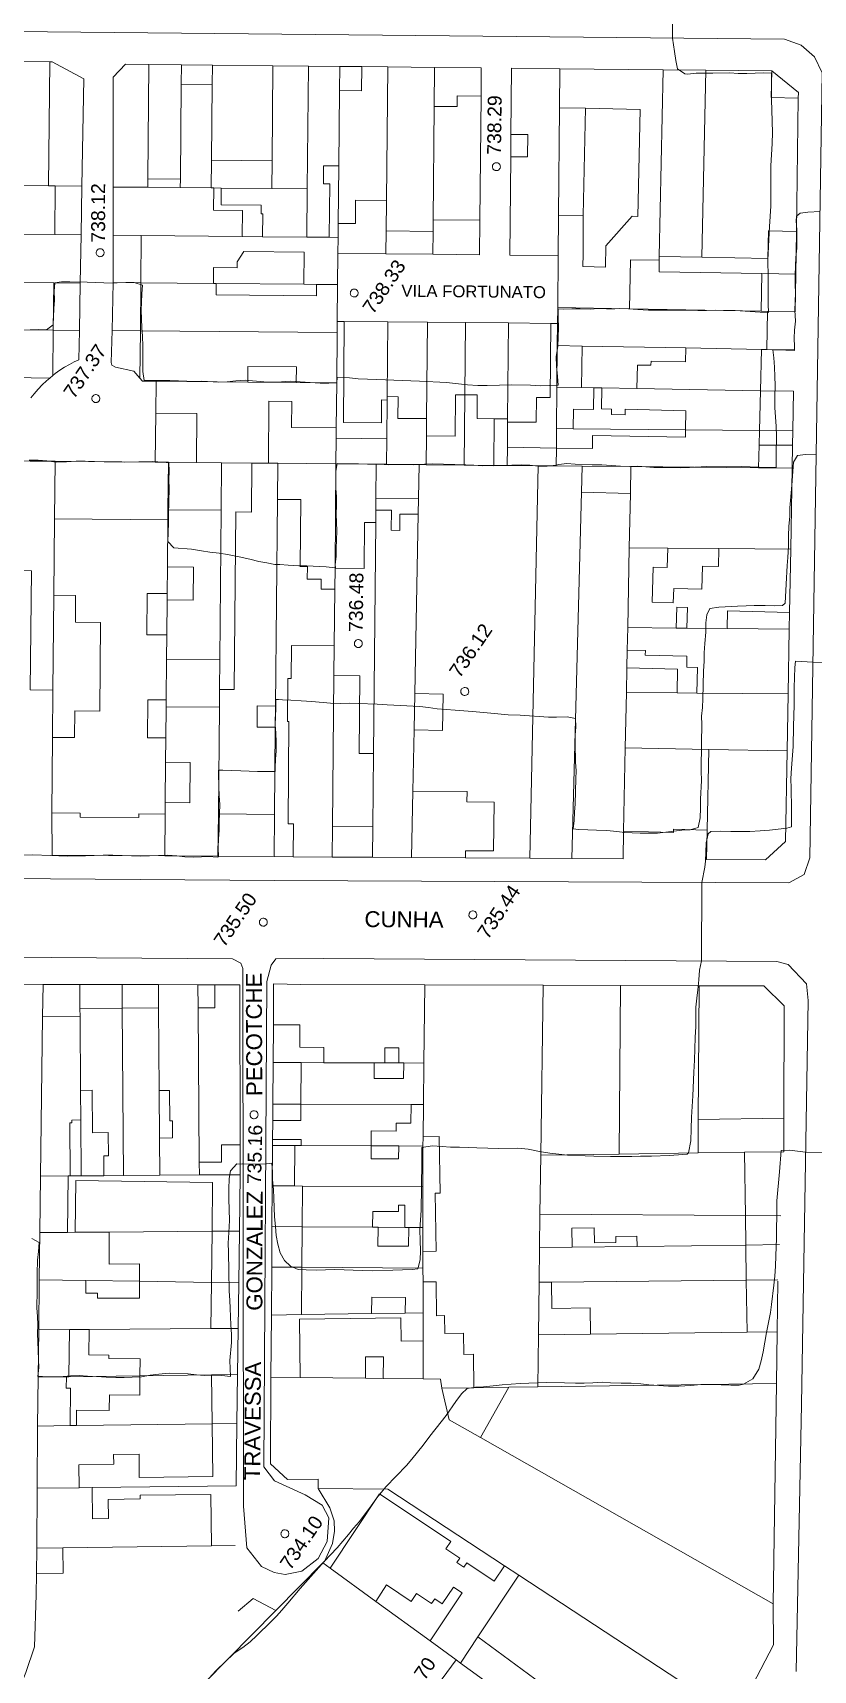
# Model space of a CAD drawing. Header units: metres. Extents: x 325024 to 7190115, y 7391967 to 10157759.
# Drawn here: x 326296.8 to 326394.9, y 7392926.1 to 7393131.9 of the extents above; entities that cross this region are included whole.
import ezdxf
from ezdxf.enums import TextEntityAlignment as Align

# ---------------------------------------------------------------- set-up
doc = ezdxf.new("R2010")
doc.units = ezdxf.units.M
doc.layers.get('0').update_dxf_attribs({"lineweight": 18})
for name, color, linetype, lineweight in [('100_SIST_VIARIO_MEIO_FIO', 1, 'Continuous', 18), ('144_P_DUPLA_ASF_TOP', 7, 'Continuous', 18), ('160_P_SIMP_ASF_TOP', 7, 'Continuous', 18), ('206_MURO_E_MURO_ARRIMO', 7, 'Continuous', 18), ('214_PROJ_BEIRAL_EDIF', 10, 'Continuous', 18), ('600_CURVA_MESTRA', 14, 'Continuous', 18), ('604_CURVA_INTERM', 7, 'Continuous', 18), ('606_PTO_COTADO', 7, 'Continuous', 18), ('608_PTO_COTADO_INTERVIA', 1, 'Continuous', 18), ('624_SEGM_CURVA_MESTRA', 14, 'Continuous', 18)]:
    doc.layers.add(name, color=color, linetype=linetype, lineweight=lineweight)
doc.styles.add('Style-Arial', font='arial.ttf', dxfattribs={"height": 1.75})

# ---------------------------------------------------------------- blocks, each defined once
blk = doc.blocks.new('SP09')
at = {"color": 0, "linetype": 'Continuous'}
blk.add_lwpolyline([(-0.03, -0.51), (-0.14, -0.49), (-0.24, -0.46), (-0.31, -0.42), (-0.35, -0.39), (-0.42, -0.31), (-0.47, -0.24), (-0.51, -0.15), (-0.52, -0.09), (-0.52, 0.03), (-0.51, 0.11), (-0.48, 0.2), (-0.44, 0.27), (-0.4, 0.33), (-0.32, 0.39), (-0.23, 0.44), (-0.15, 0.48), (-0.1, 0.48), (-0.03, 0.48), (0.08, 0.48), (0.19, 0.44), (0.27, 0.4), (0.35, 0.32), (0.41, 0.23), (0.46, 0.11), (0.48, 0.03), (0.48, -0.03), (0.47, -0.08), (0.44, -0.21), (0.38, -0.3), (0.31, -0.38), (0.23, -0.44), (0.1, -0.49), (0.02, -0.51)], close=True, dxfattribs=at)
blk = doc.blocks.new('SP10')
at = {"color": 0, "linetype": 'Continuous'}
blk.add_lwpolyline([(-0.03, -0.51), (-0.14, -0.49), (-0.24, -0.46), (-0.31, -0.42), (-0.35, -0.39), (-0.42, -0.31), (-0.47, -0.24), (-0.51, -0.15), (-0.52, -0.09), (-0.52, 0.03), (-0.51, 0.11), (-0.48, 0.2), (-0.44, 0.27), (-0.4, 0.33), (-0.32, 0.39), (-0.23, 0.44), (-0.15, 0.48), (-0.1, 0.48), (-0.03, 0.48), (0.08, 0.48), (0.19, 0.44), (0.27, 0.4), (0.35, 0.32), (0.41, 0.23), (0.46, 0.11), (0.48, 0.03), (0.48, -0.03), (0.47, -0.08), (0.44, -0.21), (0.38, -0.3), (0.31, -0.38), (0.23, -0.44), (0.1, -0.49), (0.02, -0.51)], close=True, dxfattribs=at)

msp = doc.modelspace()

# ---------------------------------------------------------------- linework, layer by layer
at = {"layer": '100_SIST_VIARIO_MEIO_FIO'}
msp.add_lwpolyline([(326171.626, 7393093.127), (326171.18, 7393030.649), (326172.628, 7393028.042), (326175.147, 7393026.476), (326327.147, 7393025.338), (326391.798, 7393025.027), (326393.714, 7393026.108), (326394.419, 7393028.19), (326395.991, 7393126.864), (326395.017, 7393128.875), (326393.346, 7393130.359), (326391.233, 7393131.089), (326176.511, 7393133.239), (326174.388, 7393132.547), (326172.351, 7393130.4), (326171.781, 7393128.405)], close=True, dxfattribs=at)
msp.add_lwpolyline([(326392.732, 7392925.894), (326393.38, 7392959.461), (326394.213, 7393010.255), (326394.006, 7393012.329), (326391.694, 7393014.774), (326390.302, 7393015.162), (326333.35, 7393015.544), (326327.341, 7393015.484), (326326.757, 7393014.713), (326326.203, 7393012.648), (326325.838, 7392951.64), (326327.165, 7392949.862), (326331.037, 7392948.104), (326333.151, 7392946.819), (326333.992, 7392945.226), (326333.784, 7392942.248), (326332.659, 7392940.091), (326330.589, 7392938.496), (326328.505, 7392938.106), (326327.131, 7392938.341), (326325.526, 7392939.104), (326323.678, 7392941.435), (326323.267, 7392946.683), (326323.168, 7393014.261), (326322.939, 7393014.963), (326321.881, 7393015.474), (326225.081, 7393016.195)], dxfattribs=at)
at = {"layer": '206_MURO_E_MURO_ARRIMO'}
for p, q in [((326319.354, 7393127.849), (326315.469, 7393127.89)), ((326338.131, 7393127.651), (326335.357, 7393127.68)), ((326353.146, 7393127.493), (326347.281, 7393127.555)), ((326353.113, 7393123.946), (326353.146, 7393127.493)), ((326376.018, 7393127.251), (326363.027, 7393127.388)), ((326392.992, 7393124.397), (326389.656, 7393127.108)), ((326392.982, 7393123.675), (326392.992, 7393124.397)), ((326356.865, 7393119.134), (326356.839, 7393116.313)), ((326302.87, 7393106.508), (326302.976, 7393112.614)), ((326352.926, 7393103.997), (326352.967, 7393108.348)), ((326306.898, 7393106.447), (326306.895, 7393100.508)), ((326392.662, 7393101.546), (326392.74, 7393106.935)), ((326335.137, 7393104.168), (326341.168, 7393104.11)), ((326341.168, 7393104.11), (326347.054, 7393104.053)), ((326347.054, 7393104.053), (326352.926, 7393103.997)), ((326362.807, 7393103.904), (326362.746, 7393097.361)), ((326302.662, 7393094.476), (326302.765, 7393100.428)), ((326306.895, 7393100.508), (326306.754, 7393094.484)), ((326392.571, 7393096.822), (326392.662, 7393101.546)), ((326335.937, 7393095.62), (326335.057, 7393095.628)), ((326302.598, 7393090.783), (326302.662, 7393094.476)), ((326306.754, 7393094.484), (326306.659, 7393090.451)), ((326362.727, 7393095.368), (326361.882, 7393095.376)), ((326299.625, 7393089.078), (326300.205, 7393089.495)), ((326300.205, 7393089.495), (326300.795, 7393089.876)), ((326300.795, 7393089.876), (326301.393, 7393090.218)), ((326301.393, 7393090.218), (326301.995, 7393090.521)), ((326301.995, 7393090.521), (326302.598, 7393090.783)), ((326306.659, 7393090.451), (326306.722, 7393090.102)), ((326306.722, 7393090.102), (326307.192, 7393089.879)), ((326307.192, 7393089.879), (326309.485, 7393089.35)), ((326297.457, 7393087.091), (326297.971, 7393087.631)), ((326297.971, 7393087.631), (326298.505, 7393088.144)), ((326298.505, 7393088.144), (326298.915, 7393088.503)), ((326299.315, 7393088.828), (326299.625, 7393089.078)), ((326309.485, 7393089.35), (326310.255, 7393088.476)), ((326296.554, 7393086.007), (326296.966, 7393086.525)), ((326296.966, 7393086.525), (326297.457, 7393087.091)), ((326312.239, 7393084.089), (326312.181, 7393077.926)), ((326392.268, 7393080.073), (326392.301, 7393081.862)), ((326391.851, 7393056.946), (326391.888, 7393059.036)), ((326313.368, 7393028.432), (326299.221, 7393028.526)), ((326327.115, 7393028.34), (326320.063, 7393028.387)), ((326329.529, 7393028.324), (326327.115, 7393028.34)), ((326339.485, 7393028.257), (326334.427, 7393028.291)), ((326359.237, 7393028.125), (326351.143, 7393028.179)), ((326302.697, 7393012.262), (326298.079, 7393012.269)), ((326308.014, 7393012.254), (326302.697, 7393012.262)), ((326312.576, 7393012.247), (326308.014, 7393012.254)), ((326319.66, 7393012.236), (326317.547, 7393012.24)), ((326326.988, 7393002.454), (326327.02, 7393007.201)), ((326326.952, 7392997.229), (326326.988, 7393002.454)), ((326326.938, 7392995.174), (326326.952, 7392997.229)), ((326326.917, 7392992.02), (326326.922, 7392992.785)), ((326322.87, 7392988.357), (326322.861, 7392992.125)), ((326326.882, 7392986.946), (326326.917, 7392992.02)), ((326322.772, 7392981.27), (326322.87, 7392988.357)), ((326326.847, 7392981.847), (326326.882, 7392986.946)), ((326322.683, 7392974.769), (326322.772, 7392981.27)), ((326326.812, 7392976.751), (326326.847, 7392981.847)), ((326326.771, 7392970.715), (326326.812, 7392976.751)), ((326322.604, 7392969.04), (326322.683, 7392974.769)), ((326390.324, 7392968.618), (326390.418, 7392974.963)), ((326326.717, 7392962.895), (326326.771, 7392970.715)), ((326322.44, 7392957.09), (326322.524, 7392963.223)), ((326322.332, 7392949.255), (326322.44, 7392957.09)), ((326334.098, 7392946.466), (326332.644, 7392948.922)), ((326334.663, 7392944.847), (326334.098, 7392946.466)), ((326334.443, 7392941.976), (326334.718, 7392943.562)), ((326334.718, 7392943.562), (326334.663, 7392944.847)), ((326333.43, 7392939.744), (326334.443, 7392941.976)), ((326333.243, 7392939.554), (326333.43, 7392939.744)), ((326322.58, 7392933.484), (326324.501, 7392935.061)), ((326324.501, 7392935.061), (326327.315, 7392933.565))]:
    msp.add_line(p, q, dxfattribs=at)
for points in [[(326319.546, 7393112.399), (326320.469, 7393112.39)], [(326335.156, 7393106.182), (326335.172, 7393107.936)], [(326341.168, 7393104.11), (326341.195, 7393106.986)], [(326347.082, 7393106.931), (326347.054, 7393104.053)], [(326375.518, 7393103.79), (326375.507, 7393103.301)], [(326306.895, 7393100.508), (326310.368, 7393100.475)], [(326319.847, 7393100.387), (326330.839, 7393100.284)], [(326388.399, 7393101.623), (326392.662, 7393101.546)], [(326392.571, 7393096.822), (326389.114, 7393096.885)], [(326299.369, 7393094.507), (326302.662, 7393094.476)], [(326310.311, 7393094.45), (326306.754, 7393094.484)], [(326389.028, 7393092.097), (326392.485, 7393092.035)], [(326341.275, 7393080.871), (326341.321, 7393085.738)], [(326351.09, 7393086.389), (326351.007, 7393077.563)], [(326368.295, 7393087.267), (326367.28, 7393087.285)], [(326334.919, 7393080.93), (326334.931, 7393082.224)], [(326346.214, 7393077.608), (326346.248, 7393081.245)], [(326362.581, 7393079.707), (326362.603, 7393082.14)], [(326364.683, 7393082.12), (326378.805, 7393081.988)], [(326346.214, 7393077.608), (326345.356, 7393077.616)], [(326346.214, 7393077.608), (326351.007, 7393077.563)], [(326354.716, 7393077.528), (326351.007, 7393077.563)], [(326345.273, 7393073.355), (326345.234, 7393071.369)], [(326334.742, 7393061.962), (326334.675, 7393054.823)], [(326327.267, 7393044.6), (326327.292, 7393047.27)], [(326299.221, 7393028.526), (326299.182, 7393033.848)], [(326327.115, 7393028.34), (326327.164, 7393033.64)], [(326302.719, 7393009.264), (326302.697, 7393012.262)], [(326308.014, 7393012.254), (326308.036, 7393009.304)], [(326326.988, 7393002.454), (326330.504, 7393002.443)], [(326341.033, 7393002.407), (326342.784, 7393002.402)], [(326330.487, 7392997.217), (326326.952, 7392997.229)], [(326302.879, 7392988.205), (326302.826, 7392995.234)], [(326345.826, 7392993.126), (326345.812, 7392991.956)], [(326329.699, 7392992.01), (326326.917, 7392992.02)], [(326342.768, 7392991.967), (326339.325, 7392991.978)], [(326301.487, 7392988.194), (326302.879, 7392988.205)], [(326305.735, 7392988.226), (326302.879, 7392988.205)], [(326317.728, 7392988.318), (326322.87, 7392988.357)], [(326329.682, 7392986.937), (326326.882, 7392986.946)], [(326386.333, 7392983.207), (326390.787, 7392983.177)], [(326302.104, 7392981.113), (326301.144, 7392981.106)], [(326322.772, 7392981.27), (326319.313, 7392981.244)], [(326326.847, 7392981.847), (326330.637, 7392981.821)], [(326340.18, 7392981.755), (326343.539, 7392981.732)], [(326390.624, 7392979.56), (326386.386, 7392979.508)], [(326330.596, 7392976.72), (326326.812, 7392976.751)], [(326303.46, 7392975.06), (326310.198, 7392974.958)], [(326319.233, 7392974.821), (326322.683, 7392974.769)], [(326390.427, 7392975.157), (326386.45, 7392975.114)], [(326326.771, 7392970.715), (326330.548, 7392970.77)], [(326339.359, 7392970.898), (326343.59, 7392970.959)], [(326345.848, 7392967.454), (326345.839, 7392970.992)], [(326310.254, 7392963.063), (326301.325, 7392962.946)], [(326322.44, 7392957.09), (326319.341, 7392957.049)], [(326322.332, 7392949.255), (326304.253, 7392949.019)], [(326322.229, 7392941.75), (326319.239, 7392941.711)]]:
    msp.add_lwpolyline(points, dxfattribs=at)
at = {"layer": '214_PROJ_BEIRAL_EDIF'}
for points in [[(326295.188, 7393128.285), (326298.925, 7393128.25), (326298.779, 7393112.653), (326295.043, 7393112.688), (326295.149, 7393124.019)], [(326299.604, 7393112.646), (326302.976, 7393112.614), (326303.209, 7393126.113), (326299.242, 7393128.247), (326298.925, 7393128.25), (326298.779, 7393112.653)], [(326311.248, 7393113.552), (326311.382, 7393127.933), (326308.453, 7393127.964), (326306.909, 7393126.318), (326306.902, 7393112.517), (326311.238, 7393112.477)], [(326315.446, 7393125.451), (326315.469, 7393127.89), (326311.382, 7393127.933), (326311.248, 7393113.552), (326315.335, 7393113.514)], [(326319.331, 7393125.413), (326319.242, 7393115.891), (326326.86, 7393115.817), (326326.972, 7393127.769), (326319.354, 7393127.849)], [(326326.86, 7393115.817), (326326.827, 7393112.331), (326331.281, 7393112.289), (326331.426, 7393127.722), (326326.972, 7393127.769)], [(326334.05, 7393106.193), (326334.115, 7393112.901), (326333.316, 7393112.909), (326333.338, 7393115.195), (326335.24, 7393115.177), (326335.328, 7393124.651), (326335.357, 7393127.68), (326331.426, 7393127.722), (326331.281, 7393112.289), (326331.224, 7393106.219)], [(326341.231, 7393110.833), (326337.357, 7393110.869), (326337.329, 7393107.916), (326335.172, 7393107.936), (326335.24, 7393115.177), (326335.328, 7393124.651), (326338.102, 7393124.624), (326338.131, 7393127.651), (326341.389, 7393127.617)], [(326347.233, 7393122.644), (326347.096, 7393108.403), (326347.082, 7393106.931), (326341.195, 7393106.986), (326341.231, 7393110.833), (326341.389, 7393127.617), (326347.281, 7393127.555)], [(326362.981, 7393122.487), (326362.854, 7393108.984), (326362.807, 7393103.904), (326356.723, 7393103.961), (326356.839, 7393116.313), (326358.953, 7393116.293), (326358.98, 7393119.115), (326356.865, 7393119.134), (326356.943, 7393127.453), (326363.027, 7393127.388)], [(326376.018, 7393127.251), (326381.372, 7393127.195), (326380.866, 7393103.693), (326375.518, 7393103.79)], [(326392.982, 7393123.675), (326392.74, 7393106.935), (326389.233, 7393107.011), (326389.158, 7393103.543), (326380.866, 7393103.693), (326381.372, 7393127.195), (326389.656, 7393127.108), (326389.583, 7393123.748)], [(326319.242, 7393115.891), (326319.209, 7393112.402), (326315.324, 7393112.438), (326315.335, 7393113.514), (326315.446, 7393125.451), (326319.331, 7393125.413)], [(326347.233, 7393122.644), (326350.099, 7393122.617), (326350.112, 7393123.975), (326353.113, 7393123.946), (326352.967, 7393108.348), (326347.096, 7393108.403)], [(326362.854, 7393108.984), (326365.951, 7393108.917), (326366.242, 7393122.417), (326362.981, 7393122.487)], [(326365.951, 7393108.917), (326366.242, 7393122.417), (326373.096, 7393122.269), (326372.806, 7393108.826), (326372.118, 7393108.841), (326368.817, 7393105.123), (326368.759, 7393102.446), (326365.913, 7393102.507), (326365.946, 7393104.058)], [(326284.912, 7393112.783), (326284.901, 7393111.535), (326281.55, 7393111.567), (326281.538, 7393110.316), (326290.4, 7393110.233), (326290.424, 7393112.731), (326290.799, 7393112.728), (326295.043, 7393112.688), (326298.779, 7393112.653), (326299.604, 7393112.646), (326299.547, 7393106.539), (326279.945, 7393106.723), (326275.177, 7393106.767), (326275.234, 7393112.874), (326279.015, 7393112.838), (326283.093, 7393112.8)], [(326310.423, 7393106.414), (326323.105, 7393106.295), (326323.135, 7393109.564), (326319.52, 7393109.598), (326319.546, 7393112.399), (326319.209, 7393112.402), (326315.324, 7393112.438), (326311.238, 7393112.477), (326306.902, 7393112.517), (326306.898, 7393106.447)], [(326320.469, 7393112.39), (326326.827, 7393112.331), (326331.281, 7393112.289), (326331.224, 7393106.219), (326325.669, 7393106.271), (326325.696, 7393109.16), (326325.476, 7393109.162), (326325.486, 7393110.239), (326320.449, 7393110.287)], [(326299.425, 7393100.459), (326290.377, 7393100.544), (326281.938, 7393100.623), (326281.968, 7393103.831), (326289.524, 7393103.761), (326289.513, 7393102.63), (326290.325, 7393102.622), (326290.342, 7393104.406), (326279.924, 7393104.504), (326279.945, 7393106.723), (326299.547, 7393106.539), (326302.87, 7393106.508), (326302.765, 7393100.428)], [(326319.484, 7393100.39), (326310.368, 7393100.475), (326310.423, 7393106.414), (326323.105, 7393106.295), (326325.669, 7393106.271), (326331.224, 7393106.219), (326334.05, 7393106.193), (326335.156, 7393106.182), (326335.137, 7393104.168), (326335.1, 7393100.244), (326332.438, 7393100.269), (326330.839, 7393100.284), (326330.877, 7393104.324), (326323.293, 7393104.422), (326322.455, 7393103.099), (326322.465, 7393102.357), (326319.503, 7393102.384)], [(326371.788, 7393097.198), (326371.9, 7393103.367), (326375.507, 7393103.301), (326375.477, 7393101.856), (326388.399, 7393101.623), (326388.314, 7393096.899)], [(326275.095, 7393098.053), (326287.98, 7393097.932), (326287.985, 7393098.5), (326290.358, 7393098.477), (326290.377, 7393100.544), (326299.425, 7393100.459), (326299.369, 7393094.507), (326280.32, 7393094.685), (326278.904, 7393094.698), (326275.064, 7393094.734)], [(326332.438, 7393100.269), (326335.1, 7393100.244), (326335.057, 7393095.628), (326335.044, 7393094.219), (326310.311, 7393094.45), (326310.368, 7393100.475), (326319.484, 7393100.39), (326319.847, 7393100.387), (326319.833, 7393098.948), (326332.425, 7393098.83)], [(326341.325, 7393086.165), (326341.321, 7393085.738), (326340.628, 7393085.744), (326340.601, 7393082.867), (326335.818, 7393082.912), (326335.937, 7393095.62), (326341.413, 7393095.568)], [(326371.788, 7393097.198), (326388.314, 7393096.899), (326389.114, 7393096.885), (326389.028, 7393092.097), (326388.363, 7393092.11), (326378.846, 7393092.282), (326365.834, 7393092.517), (326362.701, 7393092.573), (326362.727, 7393095.368), (326362.746, 7393097.361)], [(326299.369, 7393094.507), (326280.32, 7393094.685), (326280.276, 7393089.925), (326288.844, 7393089.845), (326288.851, 7393090.489), (326290.271, 7393090.476), (326290.253, 7393088.584), (326291.39, 7393088.573), (326296.577, 7393088.525), (326298.915, 7393088.503), (326299.315, 7393088.828)], [(326329.894, 7393087.929), (326334.984, 7393087.882), (326335.044, 7393094.219), (326310.311, 7393094.45), (326310.255, 7393088.476), (326310.578, 7393088.11), (326312.276, 7393088.094), (326323.809, 7393087.986), (326323.828, 7393089.973), (326329.913, 7393089.916)], [(326341.325, 7393086.165), (326342.687, 7393086.153), (326342.661, 7393083.435), (326346.268, 7393083.401), (326346.382, 7393095.522), (326341.413, 7393095.568)], [(326346.268, 7393083.401), (326346.248, 7393081.245), (326349.845, 7393081.212), (326349.893, 7393086.401), (326351.09, 7393086.389), (326351.176, 7393095.477), (326346.382, 7393095.522)], [(326351.09, 7393086.389), (326352.638, 7393086.375), (326352.61, 7393083.402), (326354.771, 7393083.382), (326356.459, 7393083.366), (326356.572, 7393095.426), (326351.176, 7393095.477)], [(326356.459, 7393083.366), (326356.455, 7393082.973), (326360.037, 7393082.939), (326360.067, 7393086.076), (326361.795, 7393086.06), (326361.882, 7393095.376), (326356.572, 7393095.426)], [(326362.652, 7393087.369), (326362.701, 7393092.573), (326365.834, 7393092.517), (326365.74, 7393087.313)], [(326372.704, 7393087.187), (326388.229, 7393086.906), (326388.363, 7393092.11), (326378.846, 7393092.282), (326378.814, 7393090.544), (326374.477, 7393090.623), (326374.468, 7393090.101), (326372.757, 7393090.132)], [(326334.984, 7393087.882), (326329.894, 7393087.929), (326323.809, 7393087.986), (326312.276, 7393088.094), (326312.239, 7393084.089), (326317.407, 7393084.04), (326317.349, 7393077.878), (326320.525, 7393077.848), (326324.32, 7393077.813), (326326.393, 7393077.793), (326326.465, 7393085.578), (326329.343, 7393085.551), (326329.312, 7393082.276), (326334.931, 7393082.224)], [(326365.74, 7393087.313), (326367.28, 7393087.285), (326367.23, 7393084.528), (326364.727, 7393084.574), (326364.683, 7393082.12), (326362.603, 7393082.14), (326362.652, 7393087.369)], [(326388.229, 7393086.906), (326372.704, 7393087.187), (326368.295, 7393087.267), (326368.247, 7393084.616), (326369.523, 7393084.593), (326369.51, 7393083.913), (326371.212, 7393083.882), (326371.224, 7393084.573), (326378.849, 7393084.394), (326378.805, 7393081.988), (326388.1, 7393081.901)], [(326392.301, 7393081.862), (326388.1, 7393081.901), (326388.229, 7393086.906), (326392.391, 7393086.831)], [(326356.404, 7393077.512), (326356.426, 7393079.818), (326356.455, 7393082.973), (326356.459, 7393083.366), (326354.771, 7393083.382), (326354.716, 7393077.528)], [(326388.1, 7393081.901), (326378.805, 7393081.988), (326378.788, 7393081.055), (326367.133, 7393081.266), (326367.104, 7393079.625), (326362.581, 7393079.707), (326362.56, 7393077.455), (326365.804, 7393077.424), (326371.949, 7393077.367), (326387.979, 7393077.217), (326388.052, 7393080.066)], [(326341.275, 7393080.871), (326334.919, 7393080.93), (326334.889, 7393077.714), (326339.947, 7393077.666), (326341.245, 7393077.654)], [(326360.311, 7393077.476), (326356.404, 7393077.512), (326356.426, 7393079.818), (326362.581, 7393079.707), (326362.56, 7393077.455)], [(326392.216, 7393077.177), (326387.979, 7393077.217), (326388.052, 7393080.066), (326392.268, 7393080.073)], [(326278.615, 7393074.188), (326278.653, 7393078.24), (326293.155, 7393078.104), (326296.479, 7393078.073), (326299.596, 7393078.044), (326299.528, 7393070.799), (326299.438, 7393061.193), (326299.327, 7393049.283), (326296.475, 7393049.309), (326296.615, 7393064.263), (326281.773, 7393064.402), (326278.523, 7393064.433)], [(326313.775, 7393071.952), (326313.763, 7393070.666), (326299.528, 7393070.799), (326299.596, 7393078.044), (326312.181, 7393077.926), (326313.831, 7393077.911)], [(326320.525, 7393077.848), (326320.47, 7393071.89), (326313.775, 7393071.952), (326313.831, 7393077.911), (326317.349, 7393077.878)], [(326327.577, 7393077.782), (326326.393, 7393077.793), (326324.32, 7393077.813), (326324.262, 7393071.656), (326322.307, 7393071.675), (326322.098, 7393049.328), (326320.259, 7393049.346), (326320.238, 7393047.112), (326320.112, 7393033.706), (326327.164, 7393033.64), (326327.267, 7393044.6), (326324.972, 7393044.621), (326324.997, 7393047.291), (326327.292, 7393047.27), (326327.535, 7393073.244)], [(326327.535, 7393073.244), (326327.577, 7393077.782), (326334.889, 7393077.714), (326334.767, 7393064.606), (326334.742, 7393061.962), (326333.038, 7393061.978), (326333.049, 7393063.221), (326331.287, 7393063.238), (326331.301, 7393064.81), (326330.376, 7393064.818), (326330.455, 7393073.217)], [(326339.907, 7393073.405), (326339.893, 7393071.902), (326339.878, 7393070.331), (326338.468, 7393070.344), (326338.414, 7393064.572), (326334.767, 7393064.606), (326334.889, 7393077.714), (326339.947, 7393077.666)], [(326339.947, 7393077.666), (326339.907, 7393073.405), (326345.273, 7393073.355), (326345.356, 7393077.616), (326341.245, 7393077.654)], [(326365.719, 7393074.152), (326364.532, 7393028.089), (326359.237, 7393028.125), (326360.311, 7393077.476), (326362.56, 7393077.455), (326365.804, 7393077.424)], [(326365.804, 7393077.424), (326371.949, 7393077.367), (326371.881, 7393073.993), (326365.719, 7393074.152)], [(326387.979, 7393077.217), (326371.949, 7393077.367), (326371.881, 7393073.993), (326371.744, 7393067.172), (326376.586, 7393067.127), (326383.012, 7393067.067), (326392.032, 7393066.982), (326392.216, 7393077.177)], [(326371.485, 7393054.297), (326371.441, 7393052.077), (326371.378, 7393048.988), (326371.238, 7393041.995), (326371.027, 7393031.524), (326370.957, 7393028.046), (326364.532, 7393028.089), (326365.719, 7393074.152), (326371.881, 7393073.993), (326371.744, 7393067.172), (326371.542, 7393057.136)], [(326313.708, 7393064.749), (326313.763, 7393070.666), (326313.775, 7393071.952), (326320.47, 7393071.89), (326320.294, 7393053.102), (326313.599, 7393053.165), (326313.628, 7393056.216), (326313.669, 7393060.6), (326316.96, 7393060.569), (326316.999, 7393064.718)], [(326339.893, 7393071.902), (326339.878, 7393070.331), (326339.607, 7393041.3), (326339.52, 7393032.065), (326339.485, 7393028.257), (326344.388, 7393028.224), (326344.552, 7393036.583), (326344.702, 7393044.272), (326344.792, 7393048.841), (326345.234, 7393071.369), (326342.933, 7393071.391), (326342.914, 7393069.348), (326341.828, 7393069.359), (326341.851, 7393071.884)], [(326313.676, 7393061.405), (326313.708, 7393064.749), (326313.763, 7393070.666), (326299.528, 7393070.799), (326299.438, 7393061.193), (326302.173, 7393061.168), (326302.141, 7393057.806), (326305.301, 7393057.776), (326305.197, 7393046.644), (326302.083, 7393046.673), (326302.052, 7393043.308), (326299.271, 7393043.334), (326299.182, 7393033.848), (326302.754, 7393033.814), (326302.75, 7393033.308), (326310.114, 7393033.24), (326310.118, 7393033.712), (326313.417, 7393033.681), (326313.431, 7393035.144), (326313.478, 7393040.209), (326313.507, 7393043.253), (326311.187, 7393043.275), (326311.232, 7393048.053), (326313.551, 7393048.031), (326313.599, 7393053.165), (326313.628, 7393056.216), (326311.106, 7393056.239), (326311.154, 7393061.429)], [(326383.012, 7393067.067), (326382.954, 7393064.812), (326380.928, 7393064.864), (326380.853, 7393061.949), (326377.321, 7393062.04), (326377.276, 7393060.263), (326374.636, 7393060.331), (326374.749, 7393064.719), (326376.523, 7393064.673), (326376.586, 7393067.127), (326371.744, 7393067.172), (326371.542, 7393057.136), (326377.641, 7393057.079), (326377.708, 7393059.684), (326379.039, 7393059.649), (326378.973, 7393057.067), (326384.037, 7393057.02), (326384.095, 7393059.237), (326391.888, 7393059.036), (326392.032, 7393066.982)], [(326313.708, 7393064.749), (326313.676, 7393061.405), (326313.669, 7393060.6), (326316.96, 7393060.569), (326316.999, 7393064.718)], [(326299.271, 7393043.334), (326299.327, 7393049.283), (326299.438, 7393061.193), (326302.173, 7393061.168), (326302.141, 7393057.806), (326305.301, 7393057.776), (326305.197, 7393046.644), (326302.083, 7393046.673), (326302.052, 7393043.308)], [(326313.676, 7393061.405), (326313.669, 7393060.6), (326313.628, 7393056.216), (326311.106, 7393056.239), (326311.154, 7393061.429)], [(326371.485, 7393054.297), (326373.764, 7393054.239), (326373.749, 7393053.656), (326378.991, 7393053.521), (326378.956, 7393052.166), (326380.315, 7393052.131), (326380.232, 7393048.905), (326391.703, 7393048.798), (326391.851, 7393056.946), (326384.037, 7393057.02), (326378.973, 7393057.067), (326377.641, 7393057.079), (326371.542, 7393057.136)], [(326334.675, 7393054.823), (326334.64, 7393051.097), (326334.463, 7393032.113), (326334.427, 7393028.291), (326329.529, 7393028.324), (326329.568, 7393032.469), (326328.862, 7393032.476), (326328.982, 7393045.336), (326328.798, 7393045.338), (326328.849, 7393050.727), (326329.25, 7393050.724), (326329.288, 7393054.873)], [(326313.551, 7393048.031), (326313.543, 7393047.175), (326320.238, 7393047.112), (326320.259, 7393049.346), (326320.294, 7393053.102), (326313.599, 7393053.165)], [(326339.607, 7393041.3), (326337.792, 7393041.317), (326337.883, 7393051.066), (326334.64, 7393051.097), (326334.463, 7393032.113), (326339.52, 7393032.065)], [(326371.441, 7393052.077), (326371.378, 7393048.988), (326377.745, 7393048.928), (326377.822, 7393051.912)], [(326344.702, 7393044.272), (326344.792, 7393048.841), (326348.352, 7393048.771), (326348.263, 7393044.202)], [(326380.232, 7393048.905), (326377.745, 7393048.928), (326371.378, 7393048.988), (326371.238, 7393041.995), (326381.744, 7393041.805), (326391.574, 7393041.628), (326391.703, 7393048.798)], [(326313.551, 7393048.031), (326313.543, 7393047.175), (326313.507, 7393043.253), (326311.187, 7393043.275), (326311.232, 7393048.053)], [(326313.478, 7393040.209), (326313.507, 7393043.253), (326313.543, 7393047.175), (326320.238, 7393047.112), (326320.112, 7393033.706), (326320.063, 7393028.387), (326313.368, 7393028.432), (326313.417, 7393033.681), (326313.431, 7393035.144), (326316.539, 7393035.115), (326316.587, 7393040.18)], [(326313.431, 7393035.144), (326313.478, 7393040.209), (326316.587, 7393040.18), (326316.539, 7393035.115)], [(326371.027, 7393031.524), (326377.284, 7393031.363), (326377.295, 7393031.771), (326381.54, 7393031.661), (326381.744, 7393041.805), (326371.238, 7393041.995)], [(326381.54, 7393031.661), (326381.466, 7393027.976), (326388.855, 7393027.927), (326391.368, 7393030.231), (326391.574, 7393041.628), (326381.744, 7393041.805)], [(326344.552, 7393036.583), (326351.36, 7393036.519), (326351.348, 7393035.217), (326354.757, 7393035.185), (326354.7, 7393029.05), (326351.151, 7393029.083), (326351.143, 7393028.179), (326344.388, 7393028.224)], [(326293.619, 7392919.973), (326287.202, 7392928.024), (326280.642, 7392936.383), (326280.856, 7392942.168), (326281.437, 7392981.722), (326285.246, 7392981.666), (326285.601, 7393005.807), (326281.791, 7393005.863), (326281.886, 7393012.294), (326298.079, 7393012.269), (326298.028, 7393008.194), (326297.777, 7392988.166), (326297.689, 7392981.079), (326297.614, 7392975.149), (326297.536, 7392968.849), (326297.461, 7392962.896), (326297.405, 7392956.763), (326297.344, 7392948.929), (326297.285, 7392941.424), (326297.26, 7392938.226), (326297.239, 7392935.543), (326297.026, 7392929.004), (326295.91, 7392925.764)], [(326312.723, 7392992.957), (326312.759, 7392988.28), (326317.728, 7392988.318), (326317.716, 7392989.912), (326317.569, 7393009.313), (326317.547, 7393012.24), (326312.576, 7393012.247), (326312.599, 7393009.339), (326312.678, 7392998.945), (326313.989, 7392998.955), (326314.018, 7392995.143), (326314.329, 7392995.145), (326314.345, 7392992.969)], [(326317.569, 7393009.313), (326317.716, 7392989.912), (326320.517, 7392989.933), (326320.501, 7392992.107), (326322.861, 7392992.125), (326322.813, 7393012.232), (326319.66, 7393012.236), (326319.683, 7393009.329)], [(326333.375, 7393002.433), (326339.706, 7393002.412), (326341.033, 7393002.407), (326341.04, 7393004.305), (326342.791, 7393004.3), (326342.784, 7393002.402), (326343.401, 7393002.4), (326345.932, 7393002.391), (326346.045, 7393012.23), (326330.457, 7393012.282), (326327.056, 7393012.352), (326327.02, 7393007.201), (326330.345, 7393007.19), (326330.336, 7393004.37), (326333.382, 7393004.36)], [(326345.823, 7392976.597), (326345.828, 7392974.874), (326347.458, 7392974.898), (326347.52, 7392970.623), (326348.518, 7392970.638), (326348.551, 7392968.389), (326350.904, 7392968.423), (326350.943, 7392965.758), (326352.15, 7392965.775), (326352.21, 7392961.581), (326356.625, 7392961.644), (326360.232, 7392961.695), (326360.319, 7392968.235), (326360.406, 7392974.831), (326360.464, 7392979.189), (326360.52, 7392983.384), (326360.619, 7392990.803), (326360.903, 7393012.18), (326346.045, 7393012.23), (326345.932, 7393002.391), (326345.872, 7392997.166), (326345.826, 7392993.126), (326347.868, 7392993.155), (326347.971, 7392986.052), (326347.369, 7392986.044), (326347.474, 7392978.74), (326345.817, 7392978.716)], [(326360.903, 7393012.18), (326360.619, 7392990.803), (326370.487, 7392990.946), (326370.632, 7393012.148)], [(326380.527, 7393012.114), (326380.412, 7392995.295), (326380.383, 7392991.09), (326370.487, 7392990.946), (326370.632, 7393012.148)], [(326380.527, 7393012.114), (326388.662, 7393012.087), (326391.21, 7393009.603), (326391.162, 7392995.451), (326380.412, 7392995.295)], [(326308.036, 7393009.304), (326308.196, 7392988.245), (326305.735, 7392988.226), (326305.716, 7392990.707), (326306.291, 7392990.712), (326306.269, 7392993.65), (326304.315, 7392993.635), (326304.274, 7392998.962), (326302.798, 7392998.95), (326302.727, 7393008.229), (326302.719, 7393009.264)], [(326308.036, 7393009.304), (326312.599, 7393009.339), (326312.678, 7392998.945), (326312.723, 7392992.957), (326312.759, 7392988.28), (326308.196, 7392988.245)], [(326302.826, 7392995.234), (326302.798, 7392998.95), (326302.727, 7393008.229), (326298.028, 7393008.194), (326297.777, 7392988.166), (326301.233, 7392988.192), (326301.487, 7392988.194), (326301.436, 7392994.859), (326301.693, 7392994.861), (326301.69, 7392995.226)], [(326343.401, 7393002.4), (326345.932, 7393002.391), (326345.872, 7392997.166), (326344.318, 7392997.171), (326330.487, 7392997.217), (326330.504, 7393002.443), (326333.375, 7393002.433), (326339.706, 7393002.412), (326339.699, 7393000.455), (326343.394, 7393000.442)], [(326330.495, 7392992.008), (326339.325, 7392991.978), (326339.331, 7392993.853), (326342.464, 7392993.843), (326342.468, 7392994.853), (326344.31, 7392994.847), (326344.318, 7392997.171), (326330.487, 7392997.217), (326330.48, 7392995.162), (326326.938, 7392995.174), (326326.922, 7392992.785), (326330.498, 7392992.773)], [(326391.148, 7392991.246), (326391.162, 7392995.451), (326380.412, 7392995.295), (326380.383, 7392991.09), (326386.217, 7392991.175)], [(326342.768, 7392991.967), (326345.812, 7392991.956), (326345.795, 7392986.883), (326330.678, 7392986.933), (326329.682, 7392986.937), (326329.699, 7392992.01), (326330.495, 7392992.008), (326339.325, 7392991.978), (326339.319, 7392990.362), (326342.762, 7392990.35)], [(326386.333, 7392983.207), (326360.52, 7392983.384), (326360.619, 7392990.803), (326370.487, 7392990.946), (326380.383, 7392991.09), (326386.217, 7392991.175)], [(326297.777, 7392988.166), (326297.689, 7392981.079), (326301.144, 7392981.106), (326301.233, 7392988.192)], [(326319.313, 7392981.244), (326306.374, 7392981.145), (326302.104, 7392981.113), (326302.185, 7392987.611), (326319.39, 7392987.395)], [(326330.678, 7392986.933), (326330.637, 7392981.821), (326339.493, 7392981.76), (326339.509, 7392983.741), (326342.74, 7392983.715), (326342.746, 7392984.531), (326343.561, 7392984.525), (326343.539, 7392981.732), (326344.024, 7392981.729), (326345.809, 7392981.717), (326345.795, 7392986.883)], [(326364.555, 7392979.239), (326360.464, 7392979.189), (326360.52, 7392983.384), (326386.333, 7392983.207), (326386.386, 7392979.508), (326372.718, 7392979.34), (326372.7, 7392980.622), (326370.039, 7392980.584), (326370.05, 7392979.831), (326367.364, 7392979.792), (326367.337, 7392981.68), (326364.52, 7392981.639)], [(326319.233, 7392974.821), (326310.198, 7392974.958), (326310.182, 7392977.144), (326306.404, 7392977.115), (326306.374, 7392981.145), (326319.313, 7392981.244)], [(326344.024, 7392981.729), (326345.809, 7392981.717), (326345.817, 7392978.716), (326345.823, 7392976.597), (326330.596, 7392976.72), (326330.637, 7392981.821), (326339.493, 7392981.76), (326340.18, 7392981.755), (326340.161, 7392979.389), (326344.005, 7392979.359)], [(326386.386, 7392979.508), (326372.718, 7392979.34), (326364.555, 7392979.239), (326360.464, 7392979.189), (326360.406, 7392974.831), (326361.963, 7392974.848), (326386.45, 7392975.114)], [(326343.59, 7392970.959), (326345.839, 7392970.992), (326345.828, 7392974.874), (326345.823, 7392976.597), (326330.596, 7392976.72), (326330.548, 7392970.77), (326339.359, 7392970.898), (326339.375, 7392972.948), (326343.605, 7392972.914)], [(326303.46, 7392975.06), (326303.472, 7392973.463), (326304.926, 7392973.474), (326304.931, 7392972.814), (326310.214, 7392972.854), (326310.198, 7392974.958), (326319.233, 7392974.821), (326319.16, 7392969.014), (326303.891, 7392968.898), (326301.399, 7392968.879), (326297.536, 7392968.849), (326297.614, 7392975.149)], [(326366.885, 7392968.319), (326386.545, 7392968.57), (326386.45, 7392975.114), (326361.963, 7392974.848), (326362.011, 7392971.529), (326366.837, 7392971.599)], [(326345.848, 7392967.454), (326345.861, 7392962.694), (326340.838, 7392962.746), (326340.86, 7392965.461), (326338.613, 7392965.479), (326338.591, 7392962.77), (326330.409, 7392962.856), (326330.302, 7392970.19), (326343.019, 7392970.374), (326343.062, 7392967.413)], [(326301.014, 7392962.942), (326301.325, 7392962.946), (326301.399, 7392968.879), (326297.536, 7392968.849), (326297.461, 7392962.896)], [(326310.254, 7392963.063), (326319.261, 7392963.181), (326322.524, 7392963.223), (326322.604, 7392969.04), (326319.16, 7392969.014), (326303.891, 7392968.898), (326303.851, 7392965.713), (326306.357, 7392965.682), (326306.352, 7392965.244), (326310.281, 7392965.195)], [(326366.885, 7392968.319), (326386.545, 7392968.57), (326390.324, 7392968.618), (326390.226, 7392962.123), (326360.232, 7392961.695), (326360.319, 7392968.235)], [(326301.483, 7392956.816), (326301.52, 7392961.522), (326301.003, 7392961.526), (326301.014, 7392962.942), (326297.461, 7392962.896), (326297.405, 7392956.763)], [(326310.254, 7392963.063), (326319.261, 7392963.181), (326319.341, 7392957.049), (326302.271, 7392956.826), (326302.295, 7392958.753), (326306.387, 7392958.702), (326306.412, 7392960.689), (326310.224, 7392960.641)], [(326348.182, 7392961.524), (326349.105, 7392957.533), (326353.028, 7392955.306), (326389.813, 7392934.427), (326389.854, 7392929.244), (326387.231, 7392924.192), (326386.436, 7392924.579), (326383.585, 7392921.14), (326357.871, 7392938.008), (326356.053, 7392939.2), (326341.405, 7392948.809), (326332.644, 7392948.922), (326332.665, 7392950.079), (326328.811, 7392950.058), (326326.643, 7392951.994), (326326.717, 7392962.895), (326330.409, 7392962.856), (326338.591, 7392962.77), (326340.838, 7392962.746), (326345.861, 7392962.694), (326348.034, 7392962.671)], [(326389.813, 7392934.427), (326390.226, 7392962.123), (326360.232, 7392961.695), (326356.625, 7392961.644), (326353.028, 7392955.306)], [(326348.182, 7392961.524), (326352.21, 7392961.581), (326356.625, 7392961.644), (326353.028, 7392955.306), (326349.105, 7392957.533)], [(326302.621, 7392948.998), (326302.583, 7392951.898), (326306.961, 7392951.955), (326306.945, 7392953.192), (326310.14, 7392953.234), (326310.179, 7392950.285), (326319.427, 7392950.406), (326319.341, 7392957.049), (326302.271, 7392956.826), (326301.483, 7392956.816), (326297.405, 7392956.763), (326297.344, 7392948.929)], [(326302.621, 7392948.998), (326304.253, 7392949.019), (326304.304, 7392945.091), (326306.287, 7392945.117), (326306.255, 7392947.541), (326310.282, 7392947.593), (326310.276, 7392948.051), (326319.155, 7392948.167), (326319.239, 7392941.711), (326300.55, 7392941.467), (326297.285, 7392941.424), (326297.344, 7392948.929)], [(326356.053, 7392939.2), (326354.769, 7392937.266), (326351.317, 7392939.558), (326350.971, 7392939.036), (326350.09, 7392939.621), (326350.447, 7392940.158), (326348.69, 7392941.325), (326349.313, 7392942.265), (326340.338, 7392948.224), (326334.145, 7392938.897), (326339.888, 7392934.717), (326341.255, 7392936.777), (326344.352, 7392934.72), (326345.013, 7392935.717), (326346.905, 7392934.461), (326347.299, 7392935.055), (326348.25, 7392934.423), (326349.64, 7392936.517), (326350.725, 7392935.797), (326346.71, 7392929.751), (326349.983, 7392927.369), (326350.538, 7392926.965), (326352.715, 7392930.242), (326357.871, 7392938.008)], [(326300.55, 7392941.467), (326297.285, 7392941.424), (326297.26, 7392938.226), (326300.592, 7392938.269)], [(326348.176, 7392918.662), (326350.634, 7392922.001), (326347.649, 7392924.198), (326349.983, 7392927.369), (326346.71, 7392929.751), (326339.888, 7392934.717), (326334.145, 7392938.897), (326333.243, 7392939.554), (326327.315, 7392933.565), (326312.339, 7392918.354), (326324.266, 7392909.598), (326331.696, 7392904.143), (326353.039, 7392888.476), (326363.358, 7392899.093), (326341.19, 7392915.435), (326345.095, 7392920.898)], [(326383.585, 7392921.14), (326357.871, 7392938.008), (326352.715, 7392930.242), (326376.592, 7392912.671), (326379.124, 7392915.758)], [(326354.64, 7392923.979), (326373.932, 7392909.937), (326376.592, 7392912.671), (326352.715, 7392930.242), (326350.538, 7392926.965)]]:
    msp.add_lwpolyline(points, close=True, dxfattribs=at)
at = {"layer": '600_CURVA_MESTRA', "elevation": 735}
for points in [[(326326.173, 7392989.711), (326326.834, 7392989.802), (326326.911, 7392988.726), (326326.927, 7392987.719), (326327.045, 7392986.507), (326327.096, 7392985.408), (326327.11, 7392984.193), (326327.164, 7392983.056), (326327.281, 7392981.839), (326327.358, 7392980.717), (326327.571, 7392979.639), (326327.856, 7392978.55), (326328.424, 7392977.559), (326329.184, 7392976.849), (326330.144, 7392976.438), (326331.162, 7392976.409), (326332.492, 7392976.344), (326333.553, 7392976.416), (326334.755, 7392976.448), (326338.204, 7392976.304), (326339.462, 7392976.276), (326342.013, 7392976.371), (326344.449, 7392976.433), (326345.18, 7392976.534), (326345.48, 7392977.64), (326345.525, 7392978.788), (326345.47, 7392980.085), (326345.441, 7392981.432), (326345.594, 7392983.898), (326345.615, 7392986.785), (326345.679, 7392989.997), (326345.693, 7392991.77), (326346.976, 7392991.988), (326348.237, 7392991.887), (326349.263, 7392991.83), (326350.424, 7392991.819), (326352.596, 7392991.717), (326355.345, 7392991.657), (326357.76, 7392991.683), (326359.035, 7392991.575), (326360.458, 7392991.287), (326361.752, 7392991.071), (326362.897, 7392990.922), (326364, 7392990.823), (326366.192, 7392990.711), (326367.277, 7392990.676), (326369.376, 7392990.662), (326370.784, 7392990.632), (326372.083, 7392990.647), (326373.142, 7392990.691), (326374.516, 7392990.695), (326376.758, 7392990.77), (326377.928, 7392990.847), (326379.001, 7392990.949), (326379.19, 7392991.102), (326379.484, 7392992.602), (326379.519, 7392994.133), (326379.577, 7392995.579), (326379.747, 7392998.257), (326379.847, 7393001.249), (326379.929, 7393002.75), (326379.959, 7393004.176), (326380.016, 7393005.608), (326380.091, 7393006.995), (326380.124, 7393009.427), (326380.241, 7393010.534), (326380.374, 7393011.581), (326380.497, 7393012.851), (326380.585, 7393014.047), (326380.805, 7393015.226), (326380.862, 7393025.079), (326381.224, 7393027.017), (326381.301, 7393027.759), (326381.374, 7393028.897), (326381.419, 7393030.065), (326381.646, 7393031.204), (326382.001, 7393031.487), (326383.172, 7393031.533), (326384.52, 7393031.49), (326385.608, 7393031.478), (326386.91, 7393031.507), (326388.183, 7393031.579), (326389.38, 7393031.675), (326391.537, 7393031.917), (326392.115, 7393032.081), (326392.139, 7393034.389), (326392.068, 7393036.885), (326392.049, 7393038.143), (326392.105, 7393039.472), (326392.318, 7393042.204), (326392.361, 7393044.76), (326392.48, 7393047.382), (326392.448, 7393049.611), (326392.553, 7393052.131), (326392.64, 7393052.929), (326394.811, 7393052.802), (326404.759, 7393052.654)], [(326296.669, 7392980.352), (326297.604, 7392979.833), (326297.506, 7392978.691), (326297.393, 7392977.632), (326297.334, 7392975.93), (326297.351, 7392973.794), (326297.308, 7392971.601), (326297.395, 7392970.549), (326297.426, 7392969.496), (326297.397, 7392968.359), (326297.413, 7392967.382), (326297.527, 7392965.142), (326297.535, 7392964.131), (326297.448, 7392962.973), (326298.025, 7392962.98), (326299.044, 7392962.935), (326300.076, 7392962.964), (326301.106, 7392963.032), (326301.539, 7392963.076), (326302.62, 7392963.104), (326303.648, 7392963.023), (326304.819, 7392962.992), (326306.017, 7392962.922), (326307.222, 7392962.878), (326308.256, 7392962.865), (326309.288, 7392962.884), (326310.446, 7392962.966), (326311.539, 7392963.169), (326312.649, 7392963.281), (326313.937, 7392963.388), (326316.303, 7392963.303), (326317.358, 7392963.178), (326318.375, 7392963.101), (326319.508, 7392963.137), (326320.528, 7392963.128), (326321.626, 7392962.984), (326321.571, 7392965.007), (326321.749, 7392967.258), (326321.744, 7392968.298), (326321.658, 7392969.441), (326321.647, 7392970.519), (326321.615, 7392971.552), (326321.564, 7392972.565), (326321.461, 7392973.704), (326321.444, 7392976.215), (326321.373, 7392978.633), (326321.358, 7392979.764), (326321.446, 7392981.097), (326321.49, 7392982.593), (326321.425, 7392985.317), (326321.423, 7392986.529), (326321.46, 7392987.862), (326321.652, 7392988.859), (326322.44, 7392989.727), (326322.866, 7392989.685), (326323.164, 7392989.701)]]:
    msp.add_lwpolyline(points, dxfattribs=at)
at = {"layer": '604_CURVA_INTERM', "flags": 128}
for points, elevation in [([(326296.457, 7393094.555), (326297.5, 7393094.612), (326298.536, 7393094.544), (326299.365, 7393095.186), (326299.422, 7393097.26), (326299.525, 7393098.312), (326299.488, 7393099.414), (326299.577, 7393100.473), (326300.409, 7393100.601), (326301.428, 7393100.605), (326303.624, 7393100.54), (326304.633, 7393100.525), (326305.741, 7393100.452), (326306.864, 7393100.412), (326307.379, 7393100.472), (326308.487, 7393100.5), (326309.541, 7393100.496), (326310.589, 7393100.167), (326310.511, 7393099.079), (326310.422, 7393097.019), (326310.475, 7393094.811), (326310.566, 7393093.747), (326310.635, 7393092.528), (326310.625, 7393090.392), (326310.637, 7393089.312), (326310.798, 7393088.213), (326314.016, 7393088.186), (326315.121, 7393088.167), (326317.254, 7393088.074), (326318.023, 7393088.089), (326320.151, 7393087.993), (326321.235, 7393088.016), (326322.299, 7393088.17), (326323.493, 7393088.243), (326325.84, 7393088.021), (326326.886, 7393087.998), (326328.05, 7393088.038), (326329.143, 7393088.11), (326332.896, 7393087.869), (326333.995, 7393087.854), (326334.999, 7393087.888), (326335.024, 7393088.592), (326336.579, 7393088.521), (326337.695, 7393088.407), (326340.03, 7393088.327), (326345.364, 7393088.103), (326348.787, 7393087.923), (326351.403, 7393087.656), (326352.727, 7393087.578), (326353.882, 7393087.58), (326356.974, 7393087.635), (326359.32, 7393087.615), (326360.604, 7393087.538), (326361.684, 7393087.577), (326362.82, 7393087.594), (326362.737, 7393088.693), (326362.595, 7393089.984), (326362.56, 7393091.204), (326362.749, 7393092.457), (326362.844, 7393094.816), (326362.8, 7393096.112), (326362.79, 7393097.209), (326363.458, 7393097.173), (326364.508, 7393097.215), (326365.581, 7393097.206), (326366.817, 7393097.174), (326367.877, 7393097.232), (326368.895, 7393097.208), (326369.921, 7393097.217), (326370.469, 7393097.237), (326371.629, 7393097.189), (326372.808, 7393097.103), (326374.156, 7393097.038), (326377.714, 7393097.035), (326378.817, 7393097.026), (326379.306, 7393097.046), (326380.371, 7393097.007), (326381.446, 7393096.994), (326382.588, 7393097.038), (326383.834, 7393097.007), (326385.054, 7393096.999), (326388.18, 7393096.798), (326389.251, 7393096.724), (326389.18, 7393097.796), (326389.177, 7393101.105), (326389.169, 7393103.439), (326389.182, 7393104.056), (326389.256, 7393105.062), (326389.362, 7393107.564), (326389.537, 7393110.122), (326389.512, 7393112.341), (326389.542, 7393113.715), (326389.531, 7393115.187), (326389.697, 7393118), (326389.729, 7393119.362), (326389.657, 7393122.186), (326389.608, 7393123.463), (326389.597, 7393125.506), (326389.615, 7393126.813), (326388.596, 7393126.885), (326386.502, 7393126.798), (326385.428, 7393126.784), (326384.371, 7393126.867), (326382.241, 7393126.828), (326381.16, 7393126.814), (326380.142, 7393126.826), (326379.113, 7393126.697), (326378.74, 7393126.724), (326377.81, 7393127.375), (326377.58, 7393128.439), (326377.429, 7393129.559), (326377.159, 7393131.23), (326377.233, 7393138.654)], 738), ([(326296.34, 7393078.184), (326297.481, 7393078.168), (326298.576, 7393078.087), (326299.715, 7393077.924), (326301.039, 7393077.979), (326302.227, 7393078.054), (326303.378, 7393078.065), (326305.774, 7393077.981), (326308.375, 7393077.93), (326311.842, 7393077.991), (326313.164, 7393077.938), (326313.904, 7393077.856), (326313.928, 7393076.834), (326313.886, 7393075.7), (326313.921, 7393074.609), (326313.865, 7393071.355), (326313.828, 7393070.241), (326313.818, 7393069.074), (326313.769, 7393067.959), (326314.522, 7393067.175), (326316.74, 7393066.981), (326317.987, 7393066.771), (326319.02, 7393066.62), (326320.226, 7393066.491), (326321.246, 7393066.337), (326322.724, 7393066.041), (326324.045, 7393065.74), (326325.194, 7393065.46), (326326.21, 7393065.283), (326327.201, 7393065.078), (326327.825, 7393065.051), (326328.878, 7393064.971), (326330.205, 7393064.911), (326331.219, 7393064.891), (326333.652, 7393064.754), (326334.828, 7393064.65), (326334.783, 7393065.016), (326334.905, 7393066.101), (326334.91, 7393067.106), (326334.973, 7393068.129), (326335.011, 7393069.278), (326334.944, 7393070.356), (326334.904, 7393071.4), (326334.969, 7393072.464), (326334.934, 7393073.56), (326334.879, 7393074.634), (326334.872, 7393076.759), (326335.028, 7393077.75), (326335.699, 7393077.697), (326336.706, 7393077.714), (326337.732, 7393077.701), (326338.848, 7393077.661), (326339.913, 7393077.645), (326340.437, 7393077.694), (326341.458, 7393077.611), (326343.489, 7393077.622), (326344.593, 7393077.609), (326345.403, 7393077.64), (326346.006, 7393077.69), (326347.014, 7393077.703), (326351.217, 7393077.597), (326352.221, 7393077.565), (326353.273, 7393077.47), (326354.294, 7393077.497), (326354.709, 7393077.477), (326355.816, 7393077.497), (326358.159, 7393077.61), (326359.258, 7393077.537), (326360.301, 7393077.429), (326361.409, 7393077.423), (326362.575, 7393077.549), (326362.881, 7393077.625), (326363.886, 7393077.738), (326364.939, 7393077.682), (326367.096, 7393077.597), (326368.308, 7393077.58), (326369.468, 7393077.519), (326370.646, 7393077.421), (326371.792, 7393077.399), (326372.802, 7393077.407), (326374.827, 7393077.273), (326376.075, 7393077.262), (326377.136, 7393077.273), (326378.232, 7393077.209), (326379.322, 7393077.242), (326381.499, 7393077.384), (326383.682, 7393077.357), (326385.888, 7393077.373), (326386.921, 7393077.348), (326388.071, 7393077.277), (326390.21, 7393077.262), (326390.192, 7393078.801), (326390.241, 7393081.195), (326390.211, 7393082.392), (326390.05, 7393084.787), (326390.043, 7393086.218), (326390.066, 7393087.555), (326390.043, 7393088.715), (326389.991, 7393089.887), (326389.91, 7393091.024), (326389.794, 7393092.043), (326391.434, 7393092.005), (326392.483, 7393091.967), (326392.495, 7393092.469), (326392.463, 7393093.495), (326392.52, 7393094.529), (326392.613, 7393095.637), (326392.56, 7393097.048), (326392.623, 7393099.214), (326392.576, 7393100.247), (326392.569, 7393101.42), (326392.636, 7393102.601), (326392.667, 7393103.642), (326392.778, 7393104.818), (326392.775, 7393107.152), (326392.695, 7393108.266), (326392.746, 7393108.871), (326393.196, 7393109.243), (326394.193, 7393109.356), (326395.713, 7393109.423)], 737), ([(326395.228, 7393078.935), (326393.879, 7393078.885), (326392.867, 7393078.756), (326392.393, 7393077.909), (326392.224, 7393075.587), (326392.107, 7393074.544), (326391.928, 7393072.204), (326391.904, 7393071.099), (326391.798, 7393069.888), (326391.735, 7393068.669), (326391.734, 7393067.397), (326391.663, 7393065.949), (326391.585, 7393064.947), (326391.446, 7393062.58), (326391.328, 7393060.215), (326391.001, 7393059.909), (326389.93, 7393059.85), (326388.804, 7393059.888), (326387.451, 7393059.898), (326386.438, 7393059.881), (326385.361, 7393059.839), (326382.982, 7393059.708), (326381.87, 7393059.519), (326381.485, 7393058.734), (326381.363, 7393057.716), (326381.344, 7393056.576), (326381.221, 7393055.137), (326381.157, 7393053.976), (326381.158, 7393052.898), (326381.089, 7393051.664), (326380.98, 7393048.176), (326380.922, 7393047.089), (326380.832, 7393045.994), (326380.844, 7393044.955), (326380.816, 7393042.664), (326380.821, 7393041.475), (326380.785, 7393040.319), (326380.775, 7393039.1), (326380.813, 7393037.907), (326380.711, 7393035.583), (326380.692, 7393034.432), (326380.635, 7393033.205), (326380.417, 7393031.98), (326379.396, 7393031.717), (326378.355, 7393031.65), (326377.356, 7393031.546), (326375.287, 7393031.268), (326373.106, 7393031.309), (326372.098, 7393031.35), (326371.171, 7393031.366), (326370.181, 7393031.51), (326368.911, 7393031.61), (326367.638, 7393031.682), (326366.549, 7393031.7), (326365.379, 7393031.746), (326364.691, 7393031.842), (326364.83, 7393032.861), (326364.872, 7393033.91), (326364.96, 7393034.975), (326365.034, 7393038.108), (326365.05, 7393039.114), (326364.979, 7393040.218), (326364.923, 7393042.508), (326364.947, 7393043.611), (326365.024, 7393044.637), (326364.971, 7393045.696), (326363.949, 7393045.893), (326362.598, 7393045.853), (326361.58, 7393045.874), (326358.047, 7393046.104), (326356.521, 7393046.184), (326354.327, 7393046.36), (326352.057, 7393046.589), (326349.872, 7393046.734), (326347.603, 7393046.936), (326346.524, 7393047.093), (326345.421, 7393047.207), (326341.323, 7393047.432), (326340.058, 7393047.509), (326337.692, 7393047.603), (326336.553, 7393047.622), (326335.445, 7393047.6), (326334.183, 7393047.625), (326331.846, 7393047.826), (326330.496, 7393047.941), (326329.221, 7393048.009), (326328.19, 7393048.034), (326327.67, 7393048.102), (326327.351, 7393048.086), (326327.345, 7393046.982), (326327.233, 7393044.915), (326327.324, 7393043.876), (326327.39, 7393042.77), (326327.358, 7393041.658), (326327.305, 7393040.578), (326327.231, 7393039.557), (326327.234, 7393039.032), (326325.038, 7393039.031), (326322.951, 7393039.107), (326320.653, 7393039.229), (326320.138, 7393039.224), (326320.124, 7393038.781), (326320.154, 7393037.101), (326320.205, 7393035.976), (326320.292, 7393034.877), (326320.267, 7393033.757), (326320.223, 7393032.697), (326320.218, 7393031.655), (326320.14, 7393030.558), (326320.086, 7393029.483), (326320.114, 7393028.301), (326319.946, 7393028.266), (326318.906, 7393028.358), (326317.979, 7393028.329), (326316.976, 7393028.264), (326315.899, 7393028.333), (326314.873, 7393028.445), (326313.734, 7393028.506), (326312.607, 7393028.486), (326310.346, 7393028.383), (326309.184, 7393028.437), (326306.86, 7393028.503), (326305.643, 7393028.518), (326303.435, 7393028.42), (326301.172, 7393028.391), (326300.071, 7393028.421), (326299.025, 7393028.49), (326296.805, 7393028.577), (326295.656, 7393028.532)], 736), ([(326319.165, 7392925.317), (326320.011, 7392926.196), (326320.862, 7392927.049), (326322.081, 7392928.192), (326323.205, 7392928.932), (326324.11, 7392929.616), (326324.944, 7392930.447), (326326.702, 7392932.128), (326327.401, 7392932.85), (326328.085, 7392933.599), (326328.839, 7392934.508), (326330.393, 7392936.323), (326331.046, 7392937.111), (326332.745, 7392938.965), (326333.421, 7392939.731), (326335.059, 7392941.446), (326336.442, 7392943.133), (326337.078, 7392943.918), (326337.826, 7392944.767), (326339.301, 7392946.74), (326340.024, 7392947.715), (326341.142, 7392949.116), (326343.739, 7392951.806), (326344.44, 7392952.604), (326345.848, 7392954.36), (326346.692, 7392955.505), (326348.096, 7392957.305), (326348.734, 7392958.099), (326349.949, 7392959.833), (326350.669, 7392960.797), (326351.392, 7392961.488), (326352.407, 7392961.636), (326353.442, 7392961.689), (326354.625, 7392961.814), (326355.758, 7392961.955), (326358.036, 7392962.124), (326361.293, 7392962.229), (326363.614, 7392962.194), (326364.997, 7392962.159), (326366.075, 7392962.158), (326367.156, 7392962.185), (326368.321, 7392962.265), (326369.383, 7392962.193), (326370.722, 7392962.153), (326371.988, 7392962.138), (326373.187, 7392962.077), (326374.216, 7392961.925), (326376.673, 7392961.757), (326377.95, 7392961.758), (326379.466, 7392961.859), (326380.745, 7392961.977), (326382.027, 7392961.97), (326384.519, 7392961.895), (326385.549, 7392961.888), (326386.095, 7392962.013), (326387.251, 7392962.706), (326388.023, 7392963.893), (326388.309, 7392964.965), (326388.575, 7392966.072), (326389, 7392968.53), (326389.288, 7392969.999), (326389.466, 7392971.047), (326389.612, 7392972.039), (326389.908, 7392974.488), (326390.042, 7392975.617), (326390.129, 7392976.867), (326390.172, 7392978.171), (326390.227, 7392980.397), (326390.239, 7392981.825), (326390.28, 7392982.908), (326390.299, 7392984.048), (326390.279, 7392985.055), (326390.62, 7392988.695), (326390.841, 7392991.412), (326391.894, 7392991.442), (326393.901, 7392991.2), (326405.276, 7392990.997)], 734)]:
    msp.add_lwpolyline(points, dxfattribs=dict(at, elevation=elevation))
at = {"layer": '624_SEGM_CURVA_MESTRA', "elevation": 735}
msp.add_lwpolyline([(326323.164, 7392989.701), (326323.204, 7392989.703), (326326.066, 7392989.696), (326326.173, 7392989.711)], dxfattribs=at)

# ---------------------------------------------------------------- block references
at = {"layer": '606_PTO_COTADO', "rotation": 55.83005668387076}
for p in [(326355.051, 7393115.096, 738.29), (326305.264, 7393104.283, 738.124), (326337.192, 7393099.215, 738.334), (326304.724, 7393085.946, 737.374), (326337.7, 7393055.147, 736.479), (326351.073, 7393049.131, 736.119), (326352.101, 7393021.044, 735.439), (326324.601, 7392995.917, 735.159)]:
    msp.add_blockref('SP09', p, dxfattribs=at)
at = {"layer": '608_PTO_COTADO_INTERVIA', "rotation": 55.83005668387076}
for p in [(326325.766, 7393020.126, 735.504), (326328.482, 7392943.247, 734.005)]:
    msp.add_blockref('SP10', p, dxfattribs=at)

# ---------------------------------------------------------------- texts
at = {"layer": '144_P_DUPLA_ASF_TOP', "style": 'Style-Arial'}
msp.add_text('VILA FORTUNATO', height=1.5, rotation=359.39378, dxfattribs=at).set_placement((326343.11, 7393099.481), align=Align.MIDDLE_LEFT)
at = {"layer": '160_P_SIMP_ASF_TOP', "style": 'Style-Arial'}
for s, rotation, p in [('CUNHA', 359.61664, (326338.47, 7393020.485)), ('PECOTCHE', 90.22069, (326324.628, 7392998.239)), ('GONZALEZ', 89.88346, (326324.639, 7392971.254)), ('TRAVESSA', 89.50588, (326324.35, 7392949.947))]:
    msp.add_text(s, height=2, rotation=rotation, dxfattribs=at).set_placement(p, align=Align.MIDDLE_LEFT)
at = {"layer": '606_PTO_COTADO', "style": 'Style-Arial'}
for s, rotation, p in [('738.29', 89.34244, (326354.795, 7393120.306, 738.29)), ('738.12', 89.93236, (326305.009, 7393109.25, 738.124)), ('738.33', 55.83006, (326340.926, 7393099.995, 738.334)), ('737.37', 55.83006, (326303.345, 7393089.354, 737.374)), ('736.48', 89.34844, (326337.42, 7393060.308, 736.479)), ('736.12', 55.83006, (326351.816, 7393054.253, 736.119)), ('735.44', 55.83006, (326355.343, 7393021.403, 735.439)), ('735.16', 88.72334, (326324.683, 7392990.896, 735.159)), ('733.70', 55.83006, (326344.728, 7392924.315, 733.705))]:
    msp.add_text(s, height=1.75, rotation=rotation, dxfattribs=at).set_placement(p, align=Align.MIDDLE_CENTER)
at = {"layer": '608_PTO_COTADO_INTERVIA', "style": 'Style-Arial'}
for s, p in [('735.50', (326322.23, 7393020.421, 735.504)), ('734.10', (326330.544, 7392942.108, 734.005))]:
    msp.add_text(s, height=1.75, rotation=55.83006, dxfattribs=at).set_placement(p, align=Align.MIDDLE_CENTER)

doc.saveas('drawing.dxf')
